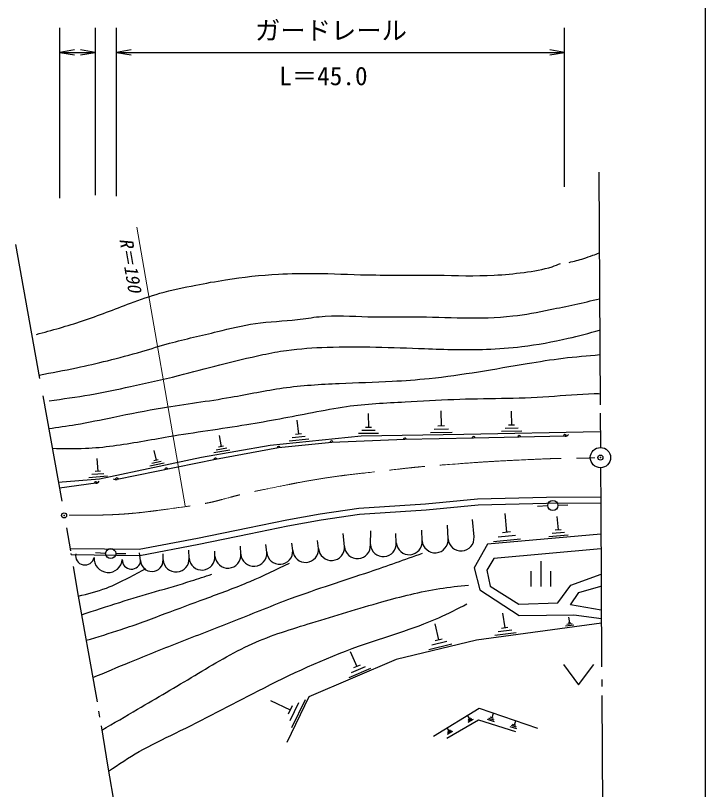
# Model space of a CAD drawing. Units: millimetres, scale not verified. Extents: x 40000 to 680000, y 20000 to 380000.
# Drawn here: x 510887 to 579000, y 261944 to 338396 of the extents above; entities that cross this region are included whole.
import ezdxf
from ezdxf.enums import TextEntityAlignment as Align

# ---------------------------------------------------------------- set-up
doc = ezdxf.new("R2010")
doc.units = ezdxf.units.MM
doc.header["$LTSCALE"] = 1000
doc.header["$PDMODE"] = 32
doc.header["$PDSIZE"] = 500
doc.linetypes.add('CHAIN', pattern=[18.5, 12, -1.5, 3.5, -1.5])
for name, color, linetype, lineweight in [('M-BGD', 7, 'Continuous', 25), ('M-BMK', 2, 'CHAIN', 13), ('M-BMK-SRVR', 3, 'Continuous', 25), ('M-STR-HTXT', 7, 'Continuous', 13), ('M-STR-STR3', 7, 'Continuous', 25), ('M-TTL-BAND', 7, 'Continuous', 25)]:
    doc.layers.add(name, color=color, linetype=linetype, lineweight=lineweight)
doc.layers.add('M-OTRS', color=6, linetype='Continuous')
doc.styles.add('ＭＳ ゴシック', font='')
doc.styles.get('ＭＳ ゴシック').set_extended_font_data('MS Gothic')

# ---------------------------------------------------------------- blocks, each defined once
blk = doc.blocks.new('open_arrow')
at = {"color": 0, "linetype": 'Continuous', "lineweight": -2}
blk.add_lwpolyline([(7.5, 1.25), (0, 0), (7.5, -1.25)], dxfattribs=at)

msp = doc.modelspace()

# ---------------------------------------------------------------- linework, layer by layer
at = {"layer": 'M-BGD'}
for p, q in [((545707, 299082), (545727, 297702)), ((552887, 299362), (552907, 297852)), ((559827, 299322), (559857, 297932)), ((538667, 298412), (538817, 297032)), ((546377, 297412), (545087, 297392)), ((546027, 297702), (545427, 297692)), ((553617, 297532), (552217, 297512)), ((553227, 297852), (552587, 297842)), ((560517, 297642), (559217, 297612)), ((560157, 297932), (559557, 297922)), ((530987, 296912), (531177, 295802)), ((536024, 295947), (544994, 296887)), ((539487, 296812), (538207, 296672)), ((539107, 297062), (538517, 297002)), ((546727, 297112), (544747, 297092)), ((544994, 296887), (555158, 297032)), ((556114, 296656), (549310, 296500)), ((553997, 297212), (551837, 297182)), ((555158, 297032), (568609, 297304)), ((565133, 296843), (556114, 296656)), ((560867, 297342), (558867, 297302)), ((529245, 294771), (536024, 295947)), ((542101, 296219), (536858, 295688)), ((539857, 296552), (537887, 296342)), ((549310, 296500), (542101, 296219)), ((524547, 295442), (524757, 294462)), ((532057, 295462), (530467, 295182)), ((536858, 295688), (530616, 294534)), ((531737, 295652), (530707, 295472)), ((531417, 295842), (530937, 295762)), ((518907, 294632), (519007, 293362)), ((530616, 294534), (520911, 292568)), ((525257, 294352), (524347, 294152)), ((524967, 294502), (524547, 294412)), ((525061, 293879), (529245, 294771)), ((519165, 292625), (525061, 293879)), ((525547, 294192), (524147, 293892)), ((519957, 292882), (518137, 292742)), ((519617, 293132), (518437, 293042)), ((519277, 293382), (518737, 293342)), ((515112, 292299), (519165, 292625)), ((518820, 292193), (515221, 291692)), ((551372, 290173), (556508, 290649)), ((556508, 290649), (563311, 290819)), ((563311, 290819), (568647, 290854)), ((544774, 289731), (551372, 290173)), ((551420, 289575), (556543, 290050)), ((556543, 290050), (563320, 290219)), ((563424, 289966), (562426, 289907)), ((563320, 290219), (568650, 290254)), ((564423, 290021), (565421, 290074)), ((537665, 288574), (540964, 289187)), ((540964, 289187), (544774, 289731)), ((541061, 288594), (544836, 289134)), ((544836, 289134), (551420, 289575)), ((559177, 289212), (559347, 287352)), ((533821, 287792), (537665, 288574)), ((537779, 287985), (541061, 288594)), ((556148, 286889), (555997, 288604)), ((564327, 288912), (564447, 287582)), ((528855, 286772), (533821, 287792)), ((533941, 287204), (537779, 287985)), ((545920, 286131), (545953, 287494)), ((551034, 286510), (551000, 287545)), ((553591, 286699), (553524, 288049)), ((564737, 287602), (564157, 287552)), ((523092, 285670), (528855, 286772)), ((528972, 286183), (533941, 287204)), ((543363, 285942), (543228, 287242)), ((548477, 286321), (548426, 287242)), ((568669, 287170), (557480, 286168)), ((560247, 287022), (558517, 286872)), ((559747, 287382), (558947, 287312)), ((565457, 287082), (563537, 286912)), ((565097, 287342), (563847, 287232)), ((523145, 285070), (528972, 286183)), ((533134, 285185), (533084, 285980)), ((535691, 285374), (535607, 286131)), ((538248, 285564), (538181, 286283)), ((540806, 285753), (540705, 286535)), ((557480, 286168), (556167, 283836)), ((560747, 286662), (558087, 286422)), ((516262, 285749), (523092, 285670)), ((516346, 285264), (516363, 285170)), ((519784, 285270), (518785, 285315)), ((520783, 285251), (521783, 285258)), ((523242, 284567), (523140, 285314)), ((525463, 284617), (525463, 285223)), ((528020, 284807), (527986, 285576)), ((530577, 284996), (530560, 285475)), ((568677, 285702), (558119, 284769)), ((516367, 285147), (523145, 285070)), ((558119, 284769), (557411, 283612)), ((562746, 284499), (562746, 281999)), ((556167, 283836), (556737, 281677)), ((557411, 283612), (557739, 282039)), ((561746, 283499), (561746, 281999)), ((563746, 281999), (563746, 283499)), ((565703, 282126), (568692, 283215)), ((564425, 280381), (565703, 282126)), ((556737, 281677), (560607, 279120)), ((557739, 282039), (560572, 280243)), ((565675, 280188), (566486, 281395)), ((566486, 281395), (568667, 282026)), ((560572, 280243), (564425, 280381)), ((568713, 279665), (565675, 280188)), ((558977, 279372), (559177, 277912)), ((560607, 279120), (566014, 279206)), ((566014, 279206), (568718, 278826)), ((552267, 278312), (552657, 276722)), ((568720, 278359), (556401, 276694)), ((565847, 278302), (565317, 278232)), ((565687, 278402), (565437, 278372)), ((565487, 278962), (565567, 278392)), ((559897, 277692), (558537, 277502)), ((559487, 277952), (558857, 277862)), ((566007, 278192), (565187, 278082)), ((552997, 276802), (552307, 276632)), ((560307, 277422), (558217, 277142)), ((556401, 276694), (548477, 274776)), ((553957, 276312), (551677, 275752)), ((553477, 276562), (551997, 276192)), ((543937, 275582), (544577, 274092)), ((548477, 274776), (539847, 271092)), ((545917, 273902), (543777, 272982)), ((545407, 274062), (544017, 273472)), ((544897, 274222), (544257, 273952)), ((564977, 274279), (566477, 272279)), ((566477, 272279), (567977, 274279)), ((536057, 270742), (537987, 269812)), ((539847, 271092), (537676, 266600)), ((539477, 270792), (538147, 268032)), ((538187, 270222), (537787, 269392)), ((538837, 270512), (537967, 268712)), ((552161, 267206), (556653, 269981)), ((556653, 269981), (562406, 268013)), ((555507, 269212), (555687, 268912)), ((558047, 269442), (557917, 269032)), ((553473, 267004), (556602, 268821)), ((556057, 268852), (555547, 268552)), ((555817, 268982), (555557, 268832)), ((555937, 268922), (555557, 268692)), ((556602, 268821), (560236, 267660)), ((558177, 268632), (557477, 268862)), ((558137, 268802), (557607, 268972)), ((558087, 268972), (557737, 269082)), ((560287, 268252), (559957, 268362)), ((560247, 268702), (560127, 268312)), ((553467, 268052), (553657, 267742)), ((554037, 267672), (553507, 267372)), ((553787, 267812), (553517, 267662)), ((553917, 267742), (553517, 267522)), ((560367, 267932), (559707, 268142)), ((560327, 268092), (559837, 268252))]:
    msp.add_line(p, q, dxfattribs=at)
for centre in [(563923, 289995), (520283, 285247)]:
    msp.add_circle(centre, 500, dxfattribs=at)
for centre, radius, start, end in [((549310, 296500), 150, 1.31389, 182.23117), ((556114, 296656), 150, 1.18936, 181.31389), ((560623, 296750), 150, 1.18936, 181.18936), ((565133, 296843), 150, 1.18936, 181.18936), ((565123, 297343), 500, 271.18936, 316.18936), ((542101, 296219), 150, 2.23117, 185.77812), ((536858, 295688), 150, 5.77812, 190.48122), ((530616, 294534), 150, 10.48122, 191.45158), ((525764, 293551), 150, 11.45158, 191.45158), ((518820, 292193), 150, 7.92694, 187.92694), ((518751, 292688), 500, 277.92694, 322.92694), ((520811, 293058), 500, 236.45158, 281.45158), ((520911, 292568), 150, 11.45158, 191.45158), ((552313, 286605), 1282, 184.23292, 4.23292), ((554870, 286794), 1282, 184.23292, 4.23292), ((542084, 285848), 1282, 184.23292, 4.23292), ((544641, 286037), 1282, 184.23292, 4.23292), ((547198, 286226), 1282, 184.23292, 4.23292), ((549755, 286415), 1282, 184.23292, 4.23292), ((517739, 285051), 929, 168.74784, 348.74784), ((531856, 285091), 1282, 184.23292, 4.23292), ((534413, 285280), 1282, 184.23292, 4.23292), ((536970, 285469), 1282, 184.23292, 4.23292), ((539527, 285658), 1282, 184.23292, 4.23292), ((520038, 284769), 1392, 175.84036, 355.84036), ((522334, 284617), 910, 176.82017, 356.82017), ((524353, 284592), 1111, 181.30195, 1.30195), ((526742, 284712), 1282, 184.23292, 4.23292), ((529299, 284901), 1282, 184.23292, 4.23292)]:
    msp.add_arc(centre, radius, start, end, dxfattribs=at)
for points, knots in [([(565537, 314006), (566018, 314125), (566500, 314245), (566973, 314391), (567280, 314486), (567584, 314592), (567884, 314706), (568092, 314786), (568298, 314869), (568504, 314952)], [0, 0, 0, 0, 1, 1, 1, 2, 2, 2, 3, 3, 3, 3]), ([(512949, 306894), (514477, 307309), (516005, 307724), (517503, 308225), (519096, 308758), (520657, 309388), (522233, 309977), (523193, 310335), (524158, 310677), (525141, 310958), (526304, 311289), (527491, 311533), (528680, 311763), (529659, 311953), (530638, 312134), (531623, 312289), (533351, 312561), (535095, 312755), (536843, 312850), (538033, 312914), (539225, 312933), (540417, 312920), (542146, 312901), (543874, 312815), (545602, 312780), (547901, 312733), (550201, 312776), (552504, 312744), (554386, 312719), (556270, 312643), (558144, 312744), (559127, 312797), (560106, 312899), (561087, 313025), (562025, 313145), (562964, 313288), (563855, 313585), (564139, 313680), (564417, 313790), (564696, 313901)], [0, 0, 0, 0, 1, 1, 1, 2, 2, 2, 3, 3, 3, 4, 4, 4, 5, 5, 5, 6, 6, 6, 7, 7, 7, 8, 8, 8, 9, 9, 9, 10, 10, 10, 11, 11, 11, 12, 12, 12, 13, 13, 13, 13]), ([(513208, 302883), (514443, 303112), (515679, 303341), (516908, 303600), (517928, 303815), (518944, 304051), (519956, 304301), (521095, 304583), (522228, 304883), (523354, 305212), (524266, 305478), (525173, 305764), (526087, 306018), (527650, 306451), (529236, 306792), (530817, 307174), (532062, 307474), (533303, 307800), (534566, 307980), (535944, 308176), (537348, 308198), (538735, 308365), (539449, 308451), (540158, 308576), (540872, 308645), (542461, 308800), (544070, 308680), (545672, 308645), (547192, 308612), (548707, 308656), (550226, 308645), (553476, 308622), (556747, 308350), (559966, 308715), (561211, 308857), (562448, 309094), (563680, 309346), (565303, 309679), (566917, 310038), (568531, 310397)], [0, 0, 0, 0, 1, 1, 1, 2, 2, 2, 3, 3, 3, 4, 4, 4, 5, 5, 5, 6, 6, 6, 7, 7, 7, 8, 8, 8, 9, 9, 9, 10, 10, 10, 11, 11, 11, 12, 12, 12, 13, 13, 13, 13]), ([(514210, 300342), (515556, 300524), (516902, 300705), (518239, 300938), (519577, 301170), (520906, 301454), (522233, 301743), (523814, 302089), (525392, 302443), (526963, 302829), (528333, 303166), (529696, 303528), (531062, 303881), (532469, 304244), (533879, 304598), (535301, 304897), (536080, 305060), (536862, 305206), (537649, 305317), (538971, 305503), (540307, 305588), (541643, 305632), (544855, 305739), (548065, 305611), (551277, 305492), (553310, 305417), (555343, 305345), (557374, 305422), (558544, 305467), (559713, 305560), (560877, 305702), (562408, 305889), (563930, 306159), (565432, 306508), (566477, 306751), (567513, 307032), (568549, 307314)], [0, 0, 0, 0, 1, 1, 1, 2, 2, 2, 3, 3, 3, 4, 4, 4, 5, 5, 5, 6, 6, 6, 7, 7, 7, 8, 8, 8, 9, 9, 9, 10, 10, 10, 11, 11, 11, 12, 12, 12, 12]), ([(514158, 297600), (515053, 297722), (515948, 297845), (516838, 297995), (518093, 298206), (519339, 298473), (520587, 298730), (522182, 299060), (523780, 299374), (525386, 299641), (527636, 300016), (529901, 300298), (532148, 300692), (533866, 300994), (535573, 301361), (537298, 301603), (539131, 301861), (540983, 301978), (542834, 302059), (544575, 302134), (546315, 302177), (548054, 302269), (549282, 302334), (550510, 302423), (551733, 302549), (554975, 302885), (558185, 303486), (561403, 304021), (562580, 304216), (563758, 304402), (564941, 304546), (566145, 304692), (567354, 304795), (568564, 304897)], [0, 0, 0, 0, 1, 1, 1, 2, 2, 2, 3, 3, 3, 4, 4, 4, 5, 5, 5, 6, 6, 6, 7, 7, 7, 8, 8, 8, 9, 9, 9, 10, 10, 10, 11, 11, 11, 11]), ([(514510, 295644), (515602, 295622), (516694, 295600), (517784, 295647), (518697, 295687), (519609, 295775), (520516, 295893), (522360, 296132), (524185, 296493), (526017, 296803), (528580, 297238), (531160, 297575), (533725, 297995), (535892, 298350), (538049, 298764), (540206, 299186), (541325, 299404), (542443, 299624), (543570, 299781), (545482, 300048), (547419, 300132), (549351, 300237), (550952, 300324), (552550, 300424), (554150, 300482), (557278, 300595), (560415, 300545), (563540, 300762), (565035, 300866), (566527, 301031), (568024, 301043), (568212, 301044), (568399, 301043), (568586, 301042)], [0, 0, 0, 0, 1, 1, 1, 2, 2, 2, 3, 3, 3, 4, 4, 4, 5, 5, 5, 6, 6, 6, 7, 7, 7, 8, 8, 8, 9, 9, 9, 10, 10, 10, 11, 11, 11, 11]), ([(518517, 273004), (519738, 273512), (520959, 274021), (522182, 274524), (523893, 275226), (525609, 275918), (527330, 276593), (529096, 277285), (530867, 277961), (532630, 278662), (534461, 279391), (536283, 280147), (538131, 280832), (540679, 281777), (543276, 282587), (545852, 283457), (547592, 284044), (549321, 284659), (551051, 285273)], [0, 0, 0, 0, 1, 1, 1, 2, 2, 2, 3, 3, 3, 4, 4, 4, 5, 5, 5, 6, 6, 6, 6]), ([(517078, 281042), (518019, 281271), (518960, 281500), (519861, 281842), (520605, 282124), (521322, 282483), (522031, 282851), (522606, 283150), (523177, 283455), (523747, 283759)], [0, 0, 0, 0, 1, 1, 1, 2, 2, 2, 3, 3, 3, 3]), ([(517860, 276679), (519018, 277026), (520177, 277372), (521324, 277754), (522784, 278239), (524224, 278779), (525665, 279318), (526976, 279809), (528287, 280297), (529601, 280782), (531091, 281331), (532584, 281874), (534043, 282498), (535357, 283060), (536643, 283687), (537929, 284315)], [0, 0, 0, 0, 1, 1, 1, 2, 2, 2, 3, 3, 3, 4, 4, 4, 5, 5, 5, 5]), ([(517406, 279211), (518660, 279624), (519913, 280036), (521173, 280428), (522347, 280794), (523526, 281142), (524706, 281488), (525886, 281834), (527066, 282178), (528239, 282548), (528913, 282761), (529586, 282983), (530258, 283204)], [0, 0, 0, 0, 1, 1, 1, 2, 2, 2, 3, 3, 3, 4, 4, 4, 4]), ([(519404, 267802), (520582, 268496), (521761, 269190), (522940, 269880), (524826, 270986), (526713, 272084), (528592, 273211), (530442, 274322), (532285, 275462), (534245, 276340), (536143, 277191), (538151, 277798), (540149, 278410), (542454, 279116), (544746, 279829), (547064, 280479), (548943, 281006), (550841, 281490), (552767, 281791), (553704, 281938), (554649, 282041), (555593, 282144)], [0, 0, 0, 0, 1, 1, 1, 2, 2, 2, 3, 3, 3, 4, 4, 4, 5, 5, 5, 6, 6, 6, 7, 7, 7, 7]), ([(520082, 263760), (521070, 264430), (522058, 265100), (523091, 265691), (524252, 266356), (525469, 266921), (526674, 267508), (529430, 268851), (532120, 270308), (534850, 271697), (538067, 273334), (541340, 274875), (544742, 276088), (547386, 277031), (550108, 277775), (552666, 278914), (553606, 279333), (554524, 279805), (555442, 280277)], [0, 0, 0, 0, 1, 1, 1, 2, 2, 2, 3, 3, 3, 4, 4, 4, 5, 5, 5, 6, 6, 6, 6])]:
    msp.add_open_spline(points, degree=3, knots=knots, dxfattribs=at)
at = {"layer": 'M-BMK'}
msp.add_open_spline([(516198, 289049), (517703, 289037), (519209, 289026), (520711, 289101), (521838, 289158), (522963, 289264), (524083, 289400), (524998, 289511), (525909, 289643), (526823, 289769), (528023, 289934), (529227, 290090), (530405, 290366), (531118, 290532), (531821, 290743), (532530, 290928), (533685, 291229), (534855, 291463), (536025, 291700), (537183, 291935), (538340, 292174), (539502, 292385), (540203, 292513), (540905, 292631), (541610, 292737), (543586, 293032), (545577, 293228), (547563, 293457), (548494, 293564), (549424, 293679), (550355, 293773), (551483, 293886), (552614, 293969), (553745, 294054), (555161, 294160), (556577, 294268), (557995, 294352), (559153, 294421), (560313, 294474), (561472, 294528), (562555, 294578), (563638, 294629), (564721, 294651), (565541, 294667), (566360, 294666), (567180, 294680), (567195, 294681), (567210, 294681), (567225, 294681), (567506, 294686), (567787, 294697), (568068, 294707)], degree=3, knots=[0, 0, 0, 0, 1, 1, 1, 2, 2, 2, 3, 3, 3, 4, 4, 4, 5, 5, 5, 6, 6, 6, 7, 7, 7, 8, 8, 8, 9, 9, 9, 10, 10, 10, 11, 11, 11, 12, 12, 12, 13, 13, 13, 14, 14, 14, 15, 15, 15, 16, 16, 16, 17, 17, 17, 17], dxfattribs=at)
at = {"layer": 'M-BMK-SRVR'}
for p, q in [((568457, 322919), (568593, 299944)), ((510887, 315784), (513272, 302524)), ((513579, 300817), (515448, 290427)), ((568598, 299112), (568618, 295726)), ((568630, 293723), (568653, 289897)), ((568653, 289897), (568746, 274068)), ((515910, 287778), (516301, 285523)), ((516572, 283963), (517079, 281038)), ((517079, 281038), (518750, 271703)), ((568753, 272796), (568757, 272109)), ((518750, 271703), (518935, 270599)), ((568762, 271228), (568897, 248265)), ((519089, 269681), (519191, 269075)), ((519333, 268225), (520014, 264161)), ((520014, 264161), (521522, 255288))]:
    msp.add_line(p, q, dxfattribs=at)
msp.add_circle((568629, 294726), 1000, dxfattribs=at)
at = {"layer": 'M-OTRS'}
for p in [(568625, 294726), (515677, 289015)]:
    msp.add_point(p, dxfattribs=at)
at = {"layer": 'M-STR-HTXT'}
msp.add_line((527623, 289954), (522878, 317485), dxfattribs=at)
at = {"layer": 'M-STR-STR3'}
for p, q in [((515268, 320365), (515268, 337176)), ((518782, 320644), (518782, 337176)), ((520865, 320551), (520865, 337176)), ((565085, 321480), (565085, 337176)), ((515268, 334748), (518761, 334748)), ((520865, 334748), (565085, 334748))]:
    msp.add_line(p, q, dxfattribs=at)
at = {"layer": 'M-TTL-BAND'}
msp.add_line((579000, 20000), (579000, 370000), dxfattribs=at)

# ---------------------------------------------------------------- block references
at = {"layer": 'M-STR-STR3', "xscale": 193, "yscale": 193}
for p in [(515268, 334748), (520865, 334748)]:
    msp.add_blockref('open_arrow', p, dxfattribs=at)
at = {"layer": 'M-STR-STR3', "xscale": 193, "yscale": 193, "rotation": 180}
for p in [(518761, 334748), (565085, 334748)]:
    msp.add_blockref('open_arrow', p, dxfattribs=at)

# ---------------------------------------------------------------- texts
at = {"layer": 'M-STR-HTXT', "style": 'ＭＳ ゴシック', "oblique": 15}
msp.add_text('R＝190', height=1320, rotation=279.8, dxfattribs=at).set_placement((520747, 316236), align=Align.BOTTOM_LEFT)
at = {"layer": 'M-STR-STR3', "style": 'ＭＳ ゴシック'}
for s, p in [('ガードレール', (534524, 335450)), ('L＝45.0', (536911, 330956))]:
    msp.add_text(s, height=1833, dxfattribs=at).set_placement(p, align=Align.BOTTOM_LEFT)

doc.saveas('drawing.dxf')
